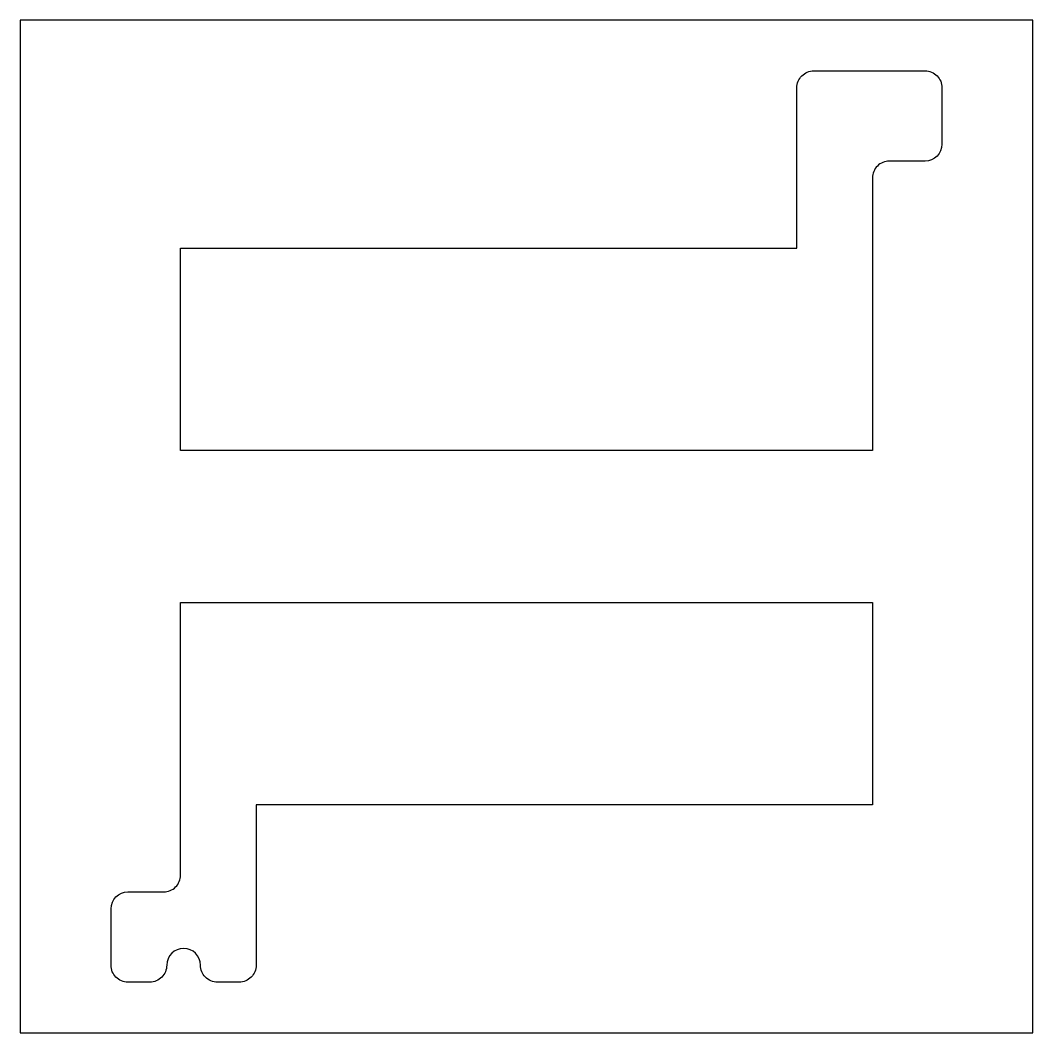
# Model space of a CAD drawing. Header units: millimetres. Extents: x 0 to 30, y 0 to 30.
import ezdxf

# ---------------------------------------------------------------- set-up
doc = ezdxf.new("R2010")
doc.units = ezdxf.units.MM
doc.layers.add('p-p-tandem-bottom-metal', color=4, linetype='Continuous')

msp = doc.modelspace()

# ---------------------------------------------------------------- linework, layer by layer
at = {"layer": 'p-p-tandem-bottom-metal'}
msp.add_lwpolyline([(0, 30), (0, 0), (30, 0), (30, 30)], close=True, dxfattribs=at)
for points in [[(25.25, 17.25), (4.75, 17.25), (4.75, 23.25), (23.01, 23.25), (23.01, 28, -0.414214), (23.51, 28.5), (26.81, 28.5, -0.414214), (27.31, 28), (27.31, 26.327, -0.414213), (26.81, 25.827), (25.75, 25.827, 0.414214), (25.25, 25.327)], [(4.75, 12.75), (25.25, 12.75), (25.25, 6.75), (6.99, 6.75), (6.99, 2, -0.414214), (6.49, 1.5), (5.84, 1.5, -0.414214), (5.34, 2), (5.34, 2, 1), (4.34, 2), (4.34, 2, -0.414214), (3.84, 1.5), (3.19, 1.5, -0.414214), (2.69, 2), (2.69, 3.673, -0.414213), (3.19, 4.173), (4.25, 4.173, 0.414214), (4.75, 4.673)]]:
    msp.add_lwpolyline(points, format="xyb", close=True, dxfattribs=at)

doc.saveas('drawing.dxf')
